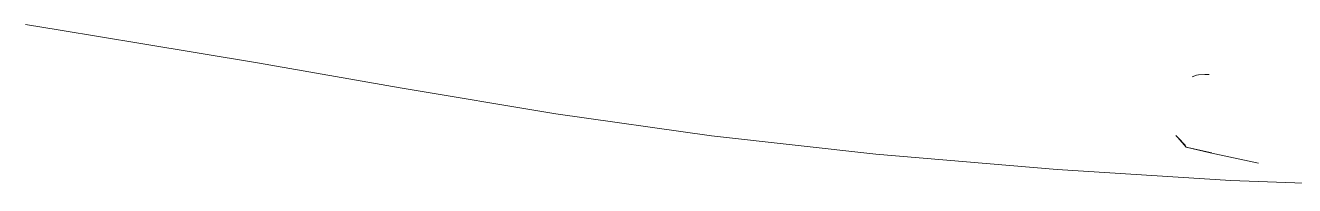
# Model space of a CAD drawing. Header units: millimetres. Extents: x -50912 to 58751, y -45352 to 5553.
# Drawn here: x -44310.2 to -43873.8, y -40198.1 to -40142.8 of the extents above; entities that cross this region are included whole.
import ezdxf

# ---------------------------------------------------------------- set-up
doc = ezdxf.new("R2010")
doc.units = ezdxf.units.MM
doc.layers.add('G-IMPT', color=8, linetype='Continuous', lineweight=9)

# ---------------------------------------------------------------- blocks, each defined once
blk = doc.blocks.new('CRT_Fiat Punto - Punto_dwg-985961-GARAGEM')
at = {"layer": 'G-IMPT'}
for p, q in [((819.182, -29.566), (817.995, -29.363)), ((819.182, -29.566), (821.945, -30.014)), ((825.938, -30.681), (821.945, -30.014)), ((830.817, -31.542), (825.938, -30.681)), ((857.897, -31.16), (858.051, -31.109)), ((858.12, -31.089), (858.051, -31.109)), ((858.331, -31.081), (858.12, -31.089)), ((858.485, -31.082), (858.331, -31.081)), ((836.14, -32.431), (830.817, -31.542)), ((836.14, -32.431), (841.463, -33.185)), ((847.08, -33.815), (841.463, -33.185)), ((857.337, -33.171), (857.666, -33.512)), ((857.412, -33.243), (857.696, -33.577)), ((857.412, -33.243), (857.666, -33.512)), ((853.285, -34.338), (847.08, -33.815)), ((858.566, -33.771), (857.696, -33.577)), ((857.696, -33.577), (858.518, -33.763)), ((858.518, -33.763), (860.162, -34.126)), ((859.223, -34.711), (853.285, -34.338)), ((859.223, -34.711), (864.035, -34.893))]:
    blk.add_line(p, q, dxfattribs=at)
blk = doc.blocks.new('CRT_Fiat Punto - Fiat punto 2-985965-GARAGEM')
at = {"xscale": 10.05298727948713, "yscale": 10.05298727948713, "zscale": 10.05298727948713}
blk.add_blockref('CRT_Fiat Punto - Punto_dwg-985961-GARAGEM', (-8728.86, 102.37), dxfattribs=at)

msp = doc.modelspace()

# ---------------------------------------------------------------- block references
at = {"layer": 'G-IMPT'}
msp.add_blockref('CRT_Fiat Punto - Fiat punto 2-985965-GARAGEM', (-43804.62, -39949.651), dxfattribs=at)

doc.saveas('drawing.dxf')
